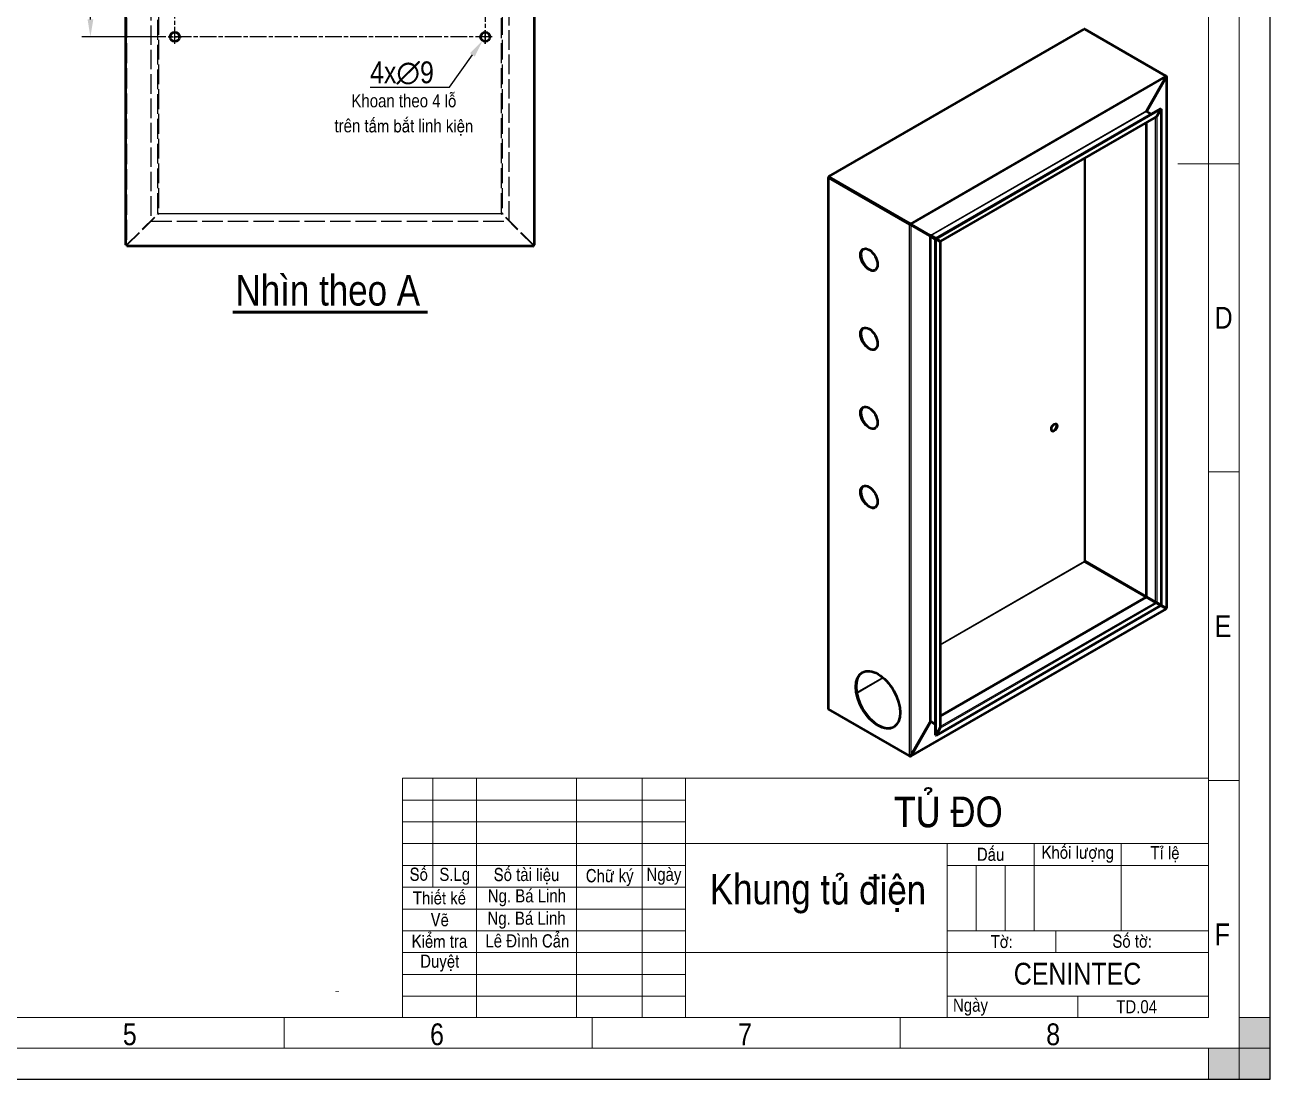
# Model space of a CAD drawing. Header units: millimetres. Extents: x 0 to 2376, y 0 to 1680.
# Drawn here: x 1233 to 2376, y 0 to 968 of the extents above; entities that cross this region are included whole.
import ezdxf

# ---------------------------------------------------------------- set-up
doc = ezdxf.new("R2010")
doc.units = ezdxf.units.MM
doc.header["$LTSCALE"] = 4
doc.linetypes.add('CHAIN', pattern=[0.7087, 0.4724, -0.0591, 0.1181, -0.0591])
doc.linetypes.add('DASHED', pattern=[0.2067, 0.1654, -0.0413])
for name, color, linetype, lineweight in [('Border (ANSI)', 7, 'Continuous', 70), ('Center Mark (ANSI)', 7, 'Continuous', 25), ('Centerline (ANSI)', 7, 'Continuous', 25), ('Co ban', 7, 'Continuous', 50), ('Dimension (ANSI)', 7, 'Continuous', 25), ('Symbol (ANSI)', 7, 'Continuous', 25)]:
    doc.layers.add(name, color=color, linetype=linetype, lineweight=lineweight)
for name, color, linetype, lineweight, true_color in [('Khung ban ve', 5, 'Continuous', 15, 0x0000ff), ('Lien manh', 7, 'Continuous', 25, 0x020305), ('Manh', 7, 'DASHED', 25, 0x008000), ('Manh khung ten', 7, 'Continuous', 15, 0x994c4c), ('Net chu', 30, 'Continuous', 15, 0xff7f00), ('THIN', 5, 'Continuous', 15, 0x0000ff)]:
    doc.layers.add(name, color=color, linetype=linetype, lineweight=lineweight, true_color=true_color)
doc.styles.add('Linh_50', font='')
doc.styles.add('Note Text (ANSI)', font='')
doc.styles.add('StandardAM_ANSI', font='')
doc.styles.add('Text Style71', font='')
doc.styles.get('Linh_50').set_extended_font_data('VNI-Helve-Condense')
doc.styles.get('Note Text (ANSI)').set_extended_font_data('VNI-Helve-Condense')
doc.styles.get('StandardAM_ANSI').set_extended_font_data('VNI-Helve-Condense')
doc.styles.get('Text Style71').set_extended_font_data('VNI-Helve-Condense')
doc.dimstyles.new('Default - mm (ANSI)', dxfattribs={"dimscale": 4, "dimtxt": 5, "dimasz": 4, "dimexe": 2, "dimexo": 0.5, "dimgap": 0.8, "dimtad": 1, "dimtoh": 1, "dimdec": 0, "dimrnd": 1e-08, "dimzin": 4, "dimdsep": 46, "dimtxsty": 'StandardAM_ANSI', "dimcen": 0.09, "dimdle": 10, "dimclrd": 256, "dimclre": 256, "dimclrt": 256, "dimadec": 1, "dimazin": 1, "dimtfac": 0.61, "dimtofl": 0, "dimtmove": 0, "dimatfit": 3, "dimldrblk": 'DOT', "dimfxl": 1, "dimtolj": 1, "dimtzin": 4, "dimlwd": -1, "dimlwe": -1, "dimarcsym": 0})

# ---------------------------------------------------------------- blocks, each defined once
blk = doc.blocks.new('Borders A2_Thuong')
at = {"layer": 'THIN'}
for points in [[(586.94, -0.01), (586.94, 14.14), (594.01, 14.14), (594.01, -0.01)], [(594.01, -0.01), (579.87, -0.01), (579.87, 7.06), (594.01, 7.06)]]:
    blk.add_hatch(color=256, dxfattribs=at).paths.add_polyline_path(points)
at = {"layer": 'Border (ANSI)'}
blk.add_line((379.87, 20.06), (379.87, 20.02), dxfattribs=at)
at = {"layer": 'Khung ban ve'}
for p, q in [((579.87, 405.89), (579.87, 14.14)), ((572.8, 210.01), (586.94, 210.01)), ((394.87, 69.02), (579.89, 69.02)), ((394.87, 14.02), (394.87, 69.02)), ((401.87, 44.02), (401.87, 69.02)), ((411.87, 14.02), (411.87, 69.02)), ((434.87, 14.02), (434.87, 69.02)), ((449.87, 14.02), (449.87, 69.02)), ((459.87, 14.02), (459.87, 69.02)), ((579.87, 64.02), (579.89, 64.02)), ((579.87, 59.02), (579.89, 59.02)), ((394.87, 54.02), (579.89, 54.02)), ((519.87, 14.02), (519.87, 54.02)), ((539.87, 34.02), (539.87, 54.02)), ((559.87, 34.02), (559.87, 54.02)), ((394.87, 49.02), (459.87, 49.02)), ((519.87, 49.02), (579.89, 49.02)), ((394.87, 44.02), (459.87, 44.02)), ((579.87, 44.02), (579.89, 44.02)), ((579.87, 39.02), (579.89, 39.02)), ((519.87, 34.02), (579.89, 34.02)), ((544.87, 29.02), (544.87, 34.02)), ((579.87, 29.02), (459.87, 29.02)), ((579.87, 24.02), (579.89, 24.02)), ((579.87, 14.14), (28.3, 14.14))]:
    blk.add_line(p, q, dxfattribs=at)
at = {"layer": 'Manh khung ten', "lineweight": 25}
for p, q in [((594.01, -0.01), (594.01, 420.04)), ((0.01, -0.01), (594.01, -0.01))]:
    blk.add_line(p, q, dxfattribs=at)
at = {"layer": 'Manh khung ten'}
for p, q in [((594.01, 420.04), (594.01, -0.01)), ((586.94, 412.96), (586.94, 7.06)), ((586.92, 139.3), (579.87, 139.3)), ((586.94, 68.53), (579.89, 68.53)), ((394.87, 64.02), (459.87, 64.02)), ((394.87, 59.02), (459.87, 59.02)), ((526.54, 34.02), (526.54, 49.02)), ((533.2, 34.02), (533.2, 49.02)), ((394.87, 39.02), (459.87, 39.02)), ((394.87, 34.02), (459.87, 34.02)), ((394.87, 29.02), (459.87, 29.02)), ((394.87, 24.02), (459.87, 24.02)), ((394.87, 19.02), (459.87, 19.02)), ((519.87, 19.02), (579.89, 19.02)), ((549.88, 19.02), (549.88, 14.14)), ((367.73, 14.14), (367.73, 7.06)), ((438.44, 14.14), (438.44, 7.06)), ((509.15, 14.14), (509.15, 7.06)), ((586.94, 7.06), (21.23, 7.06)), ((594.01, -0.01), (0.01, -0.01))]:
    blk.add_line(p, q, dxfattribs=at)
at = {"layer": 'THIN'}
for p, q in [((586.94, -0.01), (586.94, 14.14)), ((586.94, 14.14), (594.01, 14.14)), ((594.01, 14.14), (594.01, -0.01)), ((579.87, -0.01), (579.87, 7.06)), ((579.87, 7.06), (594.01, 7.06)), ((594.01, 7.06), (594.01, -0.01)), ((594.01, -0.01), (579.87, -0.01)), ((594.01, -0.01), (586.94, -0.01))]:
    blk.add_line(p, q, dxfattribs=at)
at = {"layer": 'Border (ANSI)', "style": 'Note Text (ANSI)'}
for s, insert, char_height, width, attachment_point in [('Daáu', (529.87, 51.55), 3, 19.9371, 5), ('Khoái löôïng', (549.86, 51.58), 3, 19.9371, 5), ('Tæ leä', (569.89, 51.58), 3, 19.9948, 5), ('Soá', (398.63, 46.96), 3, 7.075, 5), ('Soá taøi lieäu', (423.36, 46.56), 3, 22.8599, 5), ('Ngaøy', (454.9, 46.52), 3, 10.0163, 5), ('S.Lg', (406.89, 46.52), 3, 10.0576, 5), ('Chöõ kyù', (442.46, 46.22), 3, 15.0245, 5), ('Thieát keá', (403.38, 41.55), 3, 16.9679, 5), ('Ng. Baù Linh', (423.45, 41.6), 3, 22.8602, 5), ('Veõ', (403.45, 36.54), 3, 17.0139, 5), ('Ng. Baù Linh', (423.38, 36.45), 3, 22.8602, 5), ('Kieåm tra', (403.38, 31.59), 3, 16.9779, 5), ('Leâ Ñình Caån', (423.56, 31.67), 3, 22.8602, 5), ('Tôø:', (532.42, 31.54), 3, 24.9188, 5), ('Soá tôø:', (562.36, 31.61), 3, 34.8305, 5), ('Duyeät', (403.45, 26.61), 3, 16.9779, 5), ('\\fVNI-Helve-Condense|b0|i0;\\H5.0000;CENINTEC', (549.82, 24.14), 5, 59.8872, 5), ('Ngaøy', (521.24, 16.5), 3, 30.0083, 4)]:
    blk.add_mtext(s, dxfattribs=dict(at, insert=insert, char_height=char_height, width=width, attachment_point=attachment_point))
at = {"layer": 'Net chu', "style": 'Linh_50'}
for s, p in [('D', (581.28, 172.19)), ('E', (581.31, 101.42)), ('F', (581.31, 30.71)), ('5', (330.72, 7.77)), ('6', (401.23, 7.77)), ('7', (471.92, 7.77)), ('8', (542.63, 7.77))]:
    blk.add_text(s, height=5, dxfattribs=at).set_placement(p)
blk = doc.blocks.new('*D21')
at = {"layer": 'Defpoints', "color": 0, "transparency": 16777216}
for p in [(1293.1, 1393.6), (1364.3, 1393.6), (1364.3, 956.6)]:
    blk.add_point(p, dxfattribs=at)
at = {"layer": 'Dimension (ANSI)', "transparency": 16777216}
for p, q in [((1362.3, 1393.6), (1285.1, 1393.6)), ((1293.1, 972.6), (1293.1, 1377.6)), ((1362.3, 956.6), (1285.1, 956.6))]:
    blk.add_line(p, q, dxfattribs=at)
for points in [[(1290.5, 1377.6), (1295.8, 1377.6), (1293.1, 1393.6)], [(1290.5, 972.6), (1295.8, 972.6), (1293.1, 956.6)]]:
    blk.add_solid(points, dxfattribs=at)
at = {"layer": 'Dimension (ANSI)', "color": 150, "true_color": 0x0080ff, "transparency": 16777216, "insert": (1269.5, 1154.3), "char_height": 20, "attachment_point": 1, "rotation": 90, "style": 'StandardAM_ANSI'}
blk.add_mtext('\\A1;437', dxfattribs=at)
blk = doc.blocks.new('_Dot')
at = {"color": 0, "linetype": 'ByBlock', "lineweight": -2}
blk.add_line((-0.5, 0), (-1, 0), dxfattribs=at)
at = {"color": 0, "linetype": 'ByBlock', "const_width": 0.5}
blk.add_lwpolyline([(-0.25, 0, 1), (0.25, 0, 1)], format="xyb", close=True, dxfattribs=at)
blk = doc.blocks.new('*D32')
at = {"layer": 'Defpoints', "color": 0, "transparency": 16777216}
for p in [(1653.1, 953.1), (1658.1, 960)]:
    blk.add_point(p, dxfattribs=at)
at = {"layer": 'Dimension (ANSI)', "transparency": 16777216}
for p, q in [((1655.2, 956.6), (1656, 956.6)), ((1655.6, 956.2), (1655.6, 956.9)), ((1622.7, 910.4), (1643.9, 940)), ((1549.8, 910.4), (1622.7, 910.4))]:
    blk.add_line(p, q, dxfattribs=at)
blk.add_solid([(1641.7, 941.6), (1646, 938.5), (1653.1, 953.1)], dxfattribs=at)
at = {"layer": 'Dimension (ANSI)', "color": 150, "true_color": 0x0080ff, "transparency": 16777216, "insert": (1549.8, 934), "char_height": 20, "attachment_point": 1, "style": 'StandardAM_ANSI'}
blk.add_mtext('\\A1;\\fVNI-Helve-Condense|b0|i0;\\H20.0000;4x∅9', dxfattribs=at)

msp = doc.modelspace()

# ---------------------------------------------------------------- linework, layer by layer
at = {"layer": 'Center Mark (ANSI)', "linetype": 'CHAIN', "ltscale": 1.735917}
for p, q in [((1655.6, 950.3), (1655.6, 962.8)), ((1364.35, 956.55), (1376.85, 956.55))]:
    msp.add_line(p, q, dxfattribs=at)
at = {"layer": 'Centerline (ANSI)', "linetype": 'CHAIN', "ltscale": 8.113447}
for p, q in [((1370.6, 950.3), (1370.6, 1399.8)), ((1655.6, 1399.8), (1655.6, 950.3)), ((1661.85, 956.55), (1364.35, 956.55))]:
    msp.add_line(p, q, dxfattribs=at)
at = {"layer": 'Co ban'}
for p, q in [((1325.6, 765.55), (1325.6, 1437.55)), ((1700.6, 1437.55), (1700.6, 765.55)), ((1970.99, 828.32), (2205.44, 963.68)), ((2205.88, 963.63), (2205.97, 963.68)), ((2205.97, 963.68), (2280.14, 920.86)), ((2280.45, 919.59), (2262.85, 889.11)), ((2263.08, 888.98), (2280.68, 919.47)), ((2280.68, 920.55), (2280.14, 920.86)), ((2280.45, 919.59), (2280.68, 919.47)), ((2280.94, 920.08), (2280.94, 432.36)), ((2069.08, 771.43), (2275.43, 890.56)), ((2069.39, 771.25), (2275.74, 890.38)), ((2271.34, 883.19), (2073.43, 768.92)), ((2262.5, 888.24), (2262.5, 888.29)), ((2262.54, 888.2), (2266.94, 885.66)), ((2262.85, 889.11), (2263.08, 888.98)), ((2275.74, 890.38), (2271.97, 883.85)), ((2271.97, 883.85), (2272.19, 883.72)), ((2272.19, 883.72), (2275.96, 890.25)), ((2275.43, 890.56), (2275.74, 890.38)), ((2275.74, 890.38), (2275.96, 890.25)), ((2275.96, 890.25), (2275.96, 434.98)), ((2262.5, 442.75), (2262.5, 878.08)), ((1970.55, 339.83), (1970.55, 827.55)), ((1971.12, 827.73), (1970.81, 827.91)), ((1971.12, 827.47), (1970.81, 827.29)), ((1970.81, 827.29), (2044.97, 784.47)), ((1970.81, 827.19), (1970.81, 827.29)), ((1971.12, 827.47), (2045.29, 784.65)), ((1971.34, 828.22), (1971.43, 828.27)), ((2045.51, 785.4), (1971.34, 828.22)), ((1971.34, 827.86), (1971.34, 828.22)), ((1971.34, 827.86), (2045.51, 785.04)), ((2045.29, 784.65), (2045.92, 784.29)), ((2045.51, 785.04), (2046.14, 784.67)), ((2045.92, 784.29), (2046.23, 784.11)), ((2046.14, 784.67), (2046.45, 784.49)), ((2046.23, 784.11), (2063.83, 773.95)), ((2064.05, 774.33), (2046.45, 784.49)), ((2064.77, 773.4), (2063.83, 773.95)), ((2064.05, 774.33), (2064.99, 773.79)), ((2064.46, 773.22), (2068.86, 770.68)), ((2068.86, 771.04), (2064.77, 773.4)), ((2064.99, 774.15), (2069.39, 771.61)), ((2064.99, 773.79), (2069.08, 771.43)), ((2068.86, 771.04), (2069.17, 770.86)), ((2068.86, 315.77), (2068.86, 771.04)), ((2069.08, 771.43), (2069.39, 771.25)), ((2069.17, 770.86), (2072.94, 768.69)), ((2069.17, 315.59), (2069.17, 770.86)), ((2073.17, 769.07), (2069.39, 771.25)), ((2073.2, 768.54), (2072.94, 768.69)), ((2073.17, 769.07), (2073.43, 768.92)), ((2073.2, 768.54), (2073.2, 323)), ((1325.6, 765.55), (1325.6, 765.41)), ((1325.6, 765.55), (1326.6, 765.55)), ((1326.1, 765.41), (1325.6, 765.41)), ((1326.24, 765.55), (1326.1, 765.41)), ((1326.1, 765.55), (1326.1, 765.41)), ((1326.6, 765.2), (1326.45, 765.05)), ((1326.6, 765.05), (1326.45, 765.05)), ((1326.45, 765.05), (1326.45, 764.55)), ((1326.45, 764.55), (1326.6, 764.55)), ((1326.6, 765.55), (1326.6, 764.55)), ((1699.6, 764.55), (1326.6, 764.55)), ((1699.6, 764.55), (1699.6, 765.55)), ((1699.6, 765.55), (1700.6, 765.55)), ((1699.6, 765.2), (1699.74, 765.05)), ((1699.6, 765.05), (1699.74, 765.05)), ((1699.6, 764.55), (1699.74, 764.55)), ((1699.74, 765.05), (1699.74, 764.55)), ((1699.95, 765.55), (1700.1, 765.41)), ((1700.1, 765.55), (1700.1, 765.41)), ((1700.1, 765.41), (1700.6, 765.41)), ((1700.6, 765.41), (1700.6, 765.55)), ((2205.88, 474.82), (2205.97, 474.88)), ((2205.97, 474.88), (2262.28, 442.37)), ((2206.19, 475.37), (2206.19, 475.26)), ((2206.19, 475.26), (2262.5, 442.75)), ((2275.74, 434.59), (2069.39, 315.46)), ((2073.2, 333.2), (2262.28, 442.37)), ((2262.54, 442.22), (2262.28, 442.37)), ((2262.5, 442.75), (2262.76, 442.6)), ((2262.54, 442.22), (2270.71, 437.5)), ((2270.93, 437.88), (2262.76, 442.6)), ((2271.97, 436.77), (2270.71, 437.5)), ((2270.93, 437.88), (2272.19, 437.16)), ((2271.97, 436.77), (2275.74, 434.59)), ((2275.96, 434.98), (2272.19, 437.16)), ((2275.74, 434.59), (2280.45, 431.87)), ((2280.68, 432.26), (2275.96, 434.98)), ((2280.49, 431.59), (2046.05, 296.24)), ((1970.81, 339.36), (1970.81, 339.47)), ((2044.97, 296.54), (1970.81, 339.36)), ((2063.83, 327.38), (2046.23, 296.9)), ((2046.45, 296.77), (2064.05, 327.26)), ((2064.05, 327.26), (2063.83, 327.38)), ((2064.37, 328.1), (2064.41, 328.13)), ((2064.46, 328.11), (2068.86, 325.57)), ((2072.94, 322.12), (2069.17, 315.59)), ((2069.39, 315.46), (2073.17, 321.99)), ((2072.94, 322.12), (2073.17, 321.99)), ((2068.86, 315.77), (2069.17, 315.59)), ((2069.17, 315.59), (2069.39, 315.46)), ((2044.97, 296.54), (2045.51, 296.23)), ((2046.23, 296.9), (2046.45, 296.77))]:
    msp.add_line(p, q, dxfattribs=at)
for centre in [(1370.6, 956.55), (1655.6, 956.55)]:
    msp.add_circle(centre, 4.25, dxfattribs=at)
for centre, major_axis, start_param, end_param in [((2205.88, 962.91), (-0.444, 0.77), 5.4977871, 6.2831853), ((2263.39, 888.8), (0.63, 1.09), 2.0033632, 2.408374), ((2271.56, 884.08), (-0.63, -1.09), 0.0626639, 1.5707963), ((2271.34, 884.21), (-0.63, -1.09), 0.7853982, 1.5707963), ((1971.43, 827.55), (-0.889, 0), 5.4977871, 7.0685835), ((1971.43, 827.55), (-0.444, 0.77), 5.4977871, 7.0685835), ((1971.43, 827.55), (-0.444, 0), 5.4977871, 6.7713321), ((1971.43, 827.55), (-0.222, 0.385), 5.7950385, 7.0685835), ((1998.78, 811.76), (1.89, 3.27), 1.5119388, 1.6296538), ((1998.46, 811.94), (1.89, 3.27), 4.6535315, 4.7712465), ((1998.78, 811.76), (-1.89, -3.27), 1.5119388, 1.6296538), ((2008.2, 752.25), (-5.56, 9.62), 0.028288, 3.1133046), ((2008.2, 679.67), (-5.56, 9.62), 0.028288, 3.1133046), ((2008.2, 607.09), (-5.56, 9.62), 0.028288, 3.1133046), ((2177.6, 598.2), (-1.89, -3.27), 0.0832853, 3.0583074), ((2008.2, 534.52), (-5.56, 9.62), 0.028288, 3.1133046), ((2205.88, 475.18), (0.444, 0), 0.7853982, 2.3561945), ((2205.88, 475.18), (0.222, -0.385), 3.9269908, 5.4977871), ((2016.43, 348.29), (-14.44, 25.02), 0.0108788, 3.1307139), ((1971.43, 339.83), (-0.889, 0), 0, 0.7853982), ((2064.37, 327.07), (-0.63, -1.09), 3.8748114, 4.2798222), ((2072.31, 322.48), (0.63, 1.09), 4.712389, 5.4977871), ((2072.54, 322.36), (0.63, 1.09), 4.712389, 6.2205214)]:
    msp.add_ellipse(centre, major_axis=major_axis, ratio=0.5773503, start_param=start_param, end_param=end_param, dxfattribs=at)
for centre, major_axis in [((2007.89, 752.07), (5.56, -9.62)), ((2007.89, 679.49), (5.56, -9.62)), ((2007.89, 606.91), (5.56, -9.62)), ((2177.91, 598.02), (1.89, 3.27)), ((2007.89, 534.34), (5.56, -9.62)), ((2016.12, 348.11), (14.44, -25.02))]:
    msp.add_ellipse(centre, major_axis=major_axis, ratio=0.5773503, dxfattribs=at)
for points, knots in [([(2280.14, 920.86), (2280.42, 920.7), (2280.58, 920.25), (2280.51, 919.82), (2280.5, 919.74), (2280.48, 919.67), (2280.45, 919.59)], [0, 0, 0, 0, 1.3309748, 1.3309748, 1.3309748, 1.5707963, 1.5707963, 1.5707963, 1.5707963]), ([(2280.68, 919.47), (2280.95, 919.79), (2281.01, 920.21), (2280.81, 920.45), (2280.77, 920.49), (2280.73, 920.52), (2280.68, 920.55)], [-1.5707963, -1.5707963, -1.5707963, -1.5707963, -0.2398215, -0.2398215, -0.2398215, 0, 0, 0, 0]), ([(2262.54, 888.2), (2262.39, 888.29), (2262.49, 888.64), (2262.75, 888.99), (2262.78, 889.03), (2262.82, 889.07), (2262.85, 889.11)], [-3.1415927, -3.1415927, -3.1415927, -3.1415927, -1.7414211, -1.7414211, -1.7414211, -1.5707963, -1.5707963, -1.5707963, -1.5707963]), ([(2263.08, 887.89), (2262.93, 887.98), (2262.91, 888.39), (2263.03, 888.83), (2263.04, 888.88), (2263.06, 888.93), (2263.08, 888.98)], [-3.1415927, -3.1415927, -3.1415927, -3.1415927, -1.7414211, -1.7414211, -1.7414211, -1.5707963, -1.5707963, -1.5707963, -1.5707963]), ([(2271.65, 883.43), (2271.53, 883.26), (2271.4, 883.15), (2271.31, 883.16), (2271.3, 883.16), (2271.3, 883.16), (2271.3, 883.16)], [-0.97769329, -0.97769329, -0.97769329, -0.97769329, -0.1706248, -0.1706248, -0.1706248, -0.14189705, -0.14189705, -0.14189705, -0.14189705]), ([(2044.97, 784.47), (2045.25, 784.31), (2045.73, 784.16), (2046.06, 784.12), (2046.12, 784.11), (2046.18, 784.11), (2046.23, 784.11)], [0, 0, 0, 0, 1.3309748, 1.3309748, 1.3309748, 1.5707963, 1.5707963, 1.5707963, 1.5707963]), ([(2046.45, 784.49), (2046.31, 784.73), (2045.97, 785.08), (2045.67, 785.3), (2045.61, 785.34), (2045.56, 785.37), (2045.51, 785.4)], [-1.5707963, -1.5707963, -1.5707963, -1.5707963, -0.2398215, -0.2398215, -0.2398215, 0, 0, 0, 0]), ([(2064.46, 773.22), (2064.31, 773.31), (2064.06, 773.59), (2063.89, 773.85), (2063.87, 773.88), (2063.85, 773.92), (2063.83, 773.95)], [-3.1415927, -3.1415927, -3.1415927, -3.1415927, -1.7414211, -1.7414211, -1.7414211, -1.5707963, -1.5707963, -1.5707963, -1.5707963]), ([(2064.99, 774.15), (2064.85, 774.24), (2064.48, 774.32), (2064.16, 774.33), (2064.12, 774.33), (2064.09, 774.33), (2064.05, 774.33)], [-3.1415927, -3.1415927, -3.1415927, -3.1415927, -1.7414211, -1.7414211, -1.7414211, -1.5707963, -1.5707963, -1.5707963, -1.5707963]), ([(2280.93, 432.37), (2280.93, 432.32), (2280.89, 432.28), (2280.81, 432.27), (2280.77, 432.26), (2280.73, 432.26), (2280.68, 432.26)], [0.78539816, 0.78539816, 0.78539816, 0.78539816, 1.3309748, 1.3309748, 1.3309748, 1.57079633, 1.57079633, 1.57079633, 1.57079633]), ([(2064.46, 328.11), (2064.31, 328.19), (2064.06, 327.94), (2063.89, 327.53), (2063.87, 327.49), (2063.85, 327.44), (2063.83, 327.38)], [-3.1415927, -3.1415927, -3.1415927, -3.1415927, -1.7414211, -1.7414211, -1.7414211, -1.5707963, -1.5707963, -1.5707963, -1.5707963]), ([(2064.99, 327.8), (2064.85, 327.88), (2064.48, 327.7), (2064.16, 327.38), (2064.12, 327.34), (2064.09, 327.3), (2064.05, 327.26)], [-3.1415927, -3.1415927, -3.1415927, -3.1415927, -1.7414211, -1.7414211, -1.7414211, -1.5707963, -1.5707963, -1.5707963, -1.5707963]), ([(2073.14, 322.61), (2073.23, 322.8), (2073.26, 322.96), (2073.21, 323.04), (2073.21, 323.04), (2073.21, 323.05), (2073.2, 323.05)], [-0.97769329, -0.97769329, -0.97769329, -0.97769329, -0.1706248, -0.1706248, -0.1706248, -0.14189705, -0.14189705, -0.14189705, -0.14189705]), ([(2046.23, 296.9), (2045.95, 296.58), (2045.48, 296.39), (2045.14, 296.47), (2045.08, 296.49), (2045.02, 296.51), (2044.97, 296.54)], [-1.5707963, -1.5707963, -1.5707963, -1.5707963, -0.2398215, -0.2398215, -0.2398215, 0, 0, 0, 0]), ([(2045.51, 296.23), (2045.79, 296.07), (2046.16, 296.21), (2046.36, 296.57), (2046.4, 296.63), (2046.43, 296.7), (2046.45, 296.77)], [0, 0, 0, 0, 1.3309748, 1.3309748, 1.3309748, 1.5707963, 1.5707963, 1.5707963, 1.5707963])]:
    msp.add_open_spline(points, degree=3, knots=knots, dxfattribs=at)
msp.add_open_spline([(2280.45, 431.87), (2280.54, 431.73), (2280.54, 431.63), (2280.49, 431.6)], degree=3, dxfattribs=at)
at = {"layer": 'Lien manh'}
for p, q in [((2205.88, 963.63), (1971.43, 828.27)), ((2045.51, 785.4), (2280.14, 920.86)), ((2280.45, 919.59), (2046.45, 784.49)), ((2280.47, 920.43), (2280.68, 920.55)), ((2280.68, 432.26), (2280.68, 919.47)), ((2064.05, 774.33), (2262.85, 889.11)), ((2262.54, 888.2), (2064.99, 774.15)), ((2073.17, 769.07), (2271.97, 883.85)), ((2263.08, 888.98), (2263.08, 887.89)), ((2270.93, 437.88), (2270.93, 882.95)), ((2272.19, 883.72), (2272.19, 437.16)), ((2262.76, 878.23), (2262.76, 442.6)), ((2205.57, 475.37), (2205.57, 845.21)), ((2206.19, 845.57), (2206.19, 475.37)), ((1970.81, 827.19), (1970.81, 339.47)), ((1971.34, 827.86), (1971.12, 827.73)), ((1971.12, 827.73), (1971.12, 827.47)), ((2044.97, 784.47), (2045.29, 784.65)), ((2044.97, 296.54), (2044.97, 784.47)), ((2045.51, 785.04), (2045.51, 785.4)), ((2046.23, 784.11), (2046.23, 296.9)), ((2063.83, 327.38), (2063.83, 773.95)), ((2064.46, 773.22), (2064.77, 773.4)), ((2064.46, 773.22), (2064.46, 328.11)), ((2064.99, 774.15), (2064.99, 773.79)), ((2072.94, 322.12), (2072.94, 768.69)), ((2073.2, 398.95), (2205.57, 475.37)), ((2205.88, 474.82), (2073.2, 398.22)), ((2271.97, 436.77), (2073.17, 321.99)), ((2262.54, 442.22), (2073.2, 332.9)), ((2073.2, 323.47), (2270.71, 437.5)), ((2046.45, 296.77), (2280.45, 431.87)), ((1996.5, 354.66), (2020.57, 368.56)), ((2021.08, 368.13), (1996.62, 354)), ((2064.99, 327.8), (2064.05, 327.26)), ((2045.51, 296.23), (2045.51, 296.47))]:
    msp.add_line(p, q, dxfattribs=at)
at = {"layer": 'Manh', "ltscale": 28.026625}
for p, q in [((1326.1, 1437.55), (1326.1, 765.55)), ((1700.1, 765.55), (1700.1, 1437.55))]:
    msp.add_line(p, q, dxfattribs=at)
at = {"layer": 'Manh', "ltscale": 27.096416}
for p, q in [((1348.6, 1415.2), (1348.6, 787.91)), ((1677.6, 787.91), (1677.6, 1415.2))]:
    msp.add_line(p, q, dxfattribs=at)
at = {"layer": 'Manh', "ltscale": 27.472849}
for p, q in [((1355.1, 794.91), (1355.1, 1408.2)), ((1355.6, 1408.2), (1355.6, 794.91)), ((1671.1, 1408.2), (1671.1, 794.91))]:
    msp.add_line(p, q, dxfattribs=at)
at = {"layer": 'Manh', "ltscale": 27.724522}
msp.add_line((1670.6, 794.91), (1670.6, 1207.51), dxfattribs=at)
at = {"layer": 'Manh', "ltscale": 0.237987}
for p, q in [((1325.6, 897.3), (1326.1, 897.3)), ((1325.6, 891.8), (1326.1, 891.8)), ((1325.6, 877.3), (1326.1, 877.3)), ((1325.6, 871.8), (1326.1, 871.8)), ((1700.6, 846.01), (1700.1, 846.01)), ((1355.1, 794.91), (1355.6, 794.91)), ((1355.95, 794.05), (1355.95, 794.55)), ((1670.24, 794.05), (1670.24, 794.55)), ((1671.1, 794.91), (1670.6, 794.91)), ((1700.6, 781.01), (1700.1, 781.01))]:
    msp.add_line(p, q, dxfattribs=at)
at = {"layer": 'Manh', "ltscale": 23.946529}
for p, q in [((1326.6, 765.91), (1354.6, 793.91)), ((1326.95, 765.55), (1354.95, 793.55)), ((1699.24, 765.55), (1671.24, 793.55)), ((1699.6, 765.91), (1671.6, 793.91))]:
    msp.add_line(p, q, dxfattribs=at)
at = {"layer": 'Manh', "ltscale": 0.90944}
for p, q in [((1354.6, 793.91), (1355.6, 794.91)), ((1355.95, 794.55), (1354.95, 793.55)), ((1671.24, 793.55), (1670.24, 794.55)), ((1670.6, 794.91), (1671.6, 793.91))]:
    msp.add_line(p, q, dxfattribs=at)
at = {"layer": 'Manh', "ltscale": 0.624922}
for p, q in [((1355.1, 794.91), (1354.6, 793.91)), ((1355.95, 794.05), (1354.95, 793.55)), ((1670.24, 794.05), (1671.24, 793.55)), ((1671.1, 794.91), (1671.6, 793.91))]:
    msp.add_line(p, q, dxfattribs=at)
at = {"layer": 'Manh', "ltscale": 27.152266}
for p, q in [((1355.95, 794.55), (1670.24, 794.55)), ((1670.24, 794.05), (1355.95, 794.05))]:
    msp.add_line(p, q, dxfattribs=at)
at = {"layer": 'Manh', "ltscale": 28.361748}
msp.add_line((1348.95, 787.55), (1677.24, 787.55), dxfattribs=at)
at = {"layer": 'Manh', "ltscale": 0.789823}
for p, q in [((1325.6, 765.41), (1326.6, 765.91)), ((1699.74, 764.55), (1699.24, 765.55))]:
    msp.add_line(p, q, dxfattribs=at)
at = {"layer": 'Manh', "ltscale": 0.251819}
for p, q in [((1326.6, 765.91), (1326.24, 765.55)), ((1699.6, 765.91), (1699.95, 765.55)), ((1326.95, 765.55), (1326.6, 765.2)), ((1699.24, 765.55), (1699.6, 765.2))]:
    msp.add_line(p, q, dxfattribs=at)
at = {"layer": 'Manh', "ltscale": 0.790013}
for p, q in [((1699.6, 765.91), (1700.6, 765.41)), ((1326.95, 765.55), (1326.45, 764.55))]:
    msp.add_line(p, q, dxfattribs=at)
at = {"layer": 'Manh', "ltscale": 28.196056}
msp.add_line((1326.6, 765.05), (1699.6, 765.05), dxfattribs=at)
at = {"layer": 'Symbol (ANSI)', "lineweight": 60}
msp.add_line((1423.73, 703.84), (1602.46, 703.84), dxfattribs=at)

# ---------------------------------------------------------------- block references
at = {"xscale": 4, "yscale": 4, "zscale": 4}
msp.add_blockref('Borders A2_Thuong', (0, 0), dxfattribs=at)

# ---------------------------------------------------------------- texts
at = {"layer": 'Symbol (ANSI)', "insert": (1580.87, 884.92), "char_height": 12, "width": 143.165, "attachment_point": 5, "line_spacing_factor": 1.148431, "style": 'Note Text (ANSI)'}
msp.add_mtext('{\\fVNI-Helve-Condense|b0|i0;Khoan theo 4 loã \\P\\fVNI-Helve-Condense|b0|i0;treân taám baét linh kieän}', dxfattribs=at)
at = {"layer": 'Symbol (ANSI)', "insert": (1426.33, 709.54), "char_height": 28, "attachment_point": 7, "style": 'Text Style71'}
msp.add_mtext('Nhìn theo A', dxfattribs=at)
at = {"layer": 'Symbol (ANSI)', "attachment_point": 5, "style": 'Note Text (ANSI)'}
for s, insert, char_height, width in [('{\\fVNI-Helve-Condense|b0|i0;\\H28.0000;TUÛ ÑO}', (2080.79, 244.97), 28, 480.2364), ('{\\fVNI-Helve-Condense|b0|i0;\\H28.0000;Khung tuû ñieän}', (1960.95, 170.14), 28, 249.7245), ('{\\fVNI-Helve-Condense|b0|i0;TD.04}', (2253.53, 66.3), 12, 160.5318)]:
    msp.add_mtext(s, dxfattribs=dict(at, insert=insert, char_height=char_height, width=width))

# ---------------------------------------------------------------- dimensions: what is measured, and where the dimension line sits
at = {"layer": 'Dimension (ANSI)'}
dim = msp.add_linear_dim(base=(1293.13, 1393.55), p1=(1364.35, 956.55), p2=(1364.35, 1393.55), angle=90, dimstyle='Default - mm (ANSI)', override={"dimgap": 0.8, "dimtoh": 0, "dimdec": 0, "dimtol": 0, "dimlim": 0, "dimtp": 0, "dimtm": 0, "dimtdec": 2, "dimatfit": 1}, dxfattribs=at)
dim.commit()
dim.dimension.update_dxf_attribs({"geometry": '*D21', "text_midpoint": (1293.13, 1175.05), "dimtype": 160})
dim = msp.add_diameter_dim_2p(p1=(1658.0584, 960.0159), p2=(1653.1323, 953.0889), text='\\fVNI-Helve-Condense|b0|i0;\\H20.0000;4x<>', dimstyle='Default - mm (ANSI)', override={"dimgap": 0.8, "dimtih": 1, "dimdec": 0, "dimlfac": 1, "dimtol": 0, "dimlim": 0, "dimtp": 0, "dimtm": 0, "dimtdec": 2}, dxfattribs=at)
dim.commit()
dim.dimension.update_dxf_attribs({"geometry": '*D32', "text_midpoint": (1569.6756, 910.3637), "dimtype": 163})

doc.saveas('drawing.dxf')
